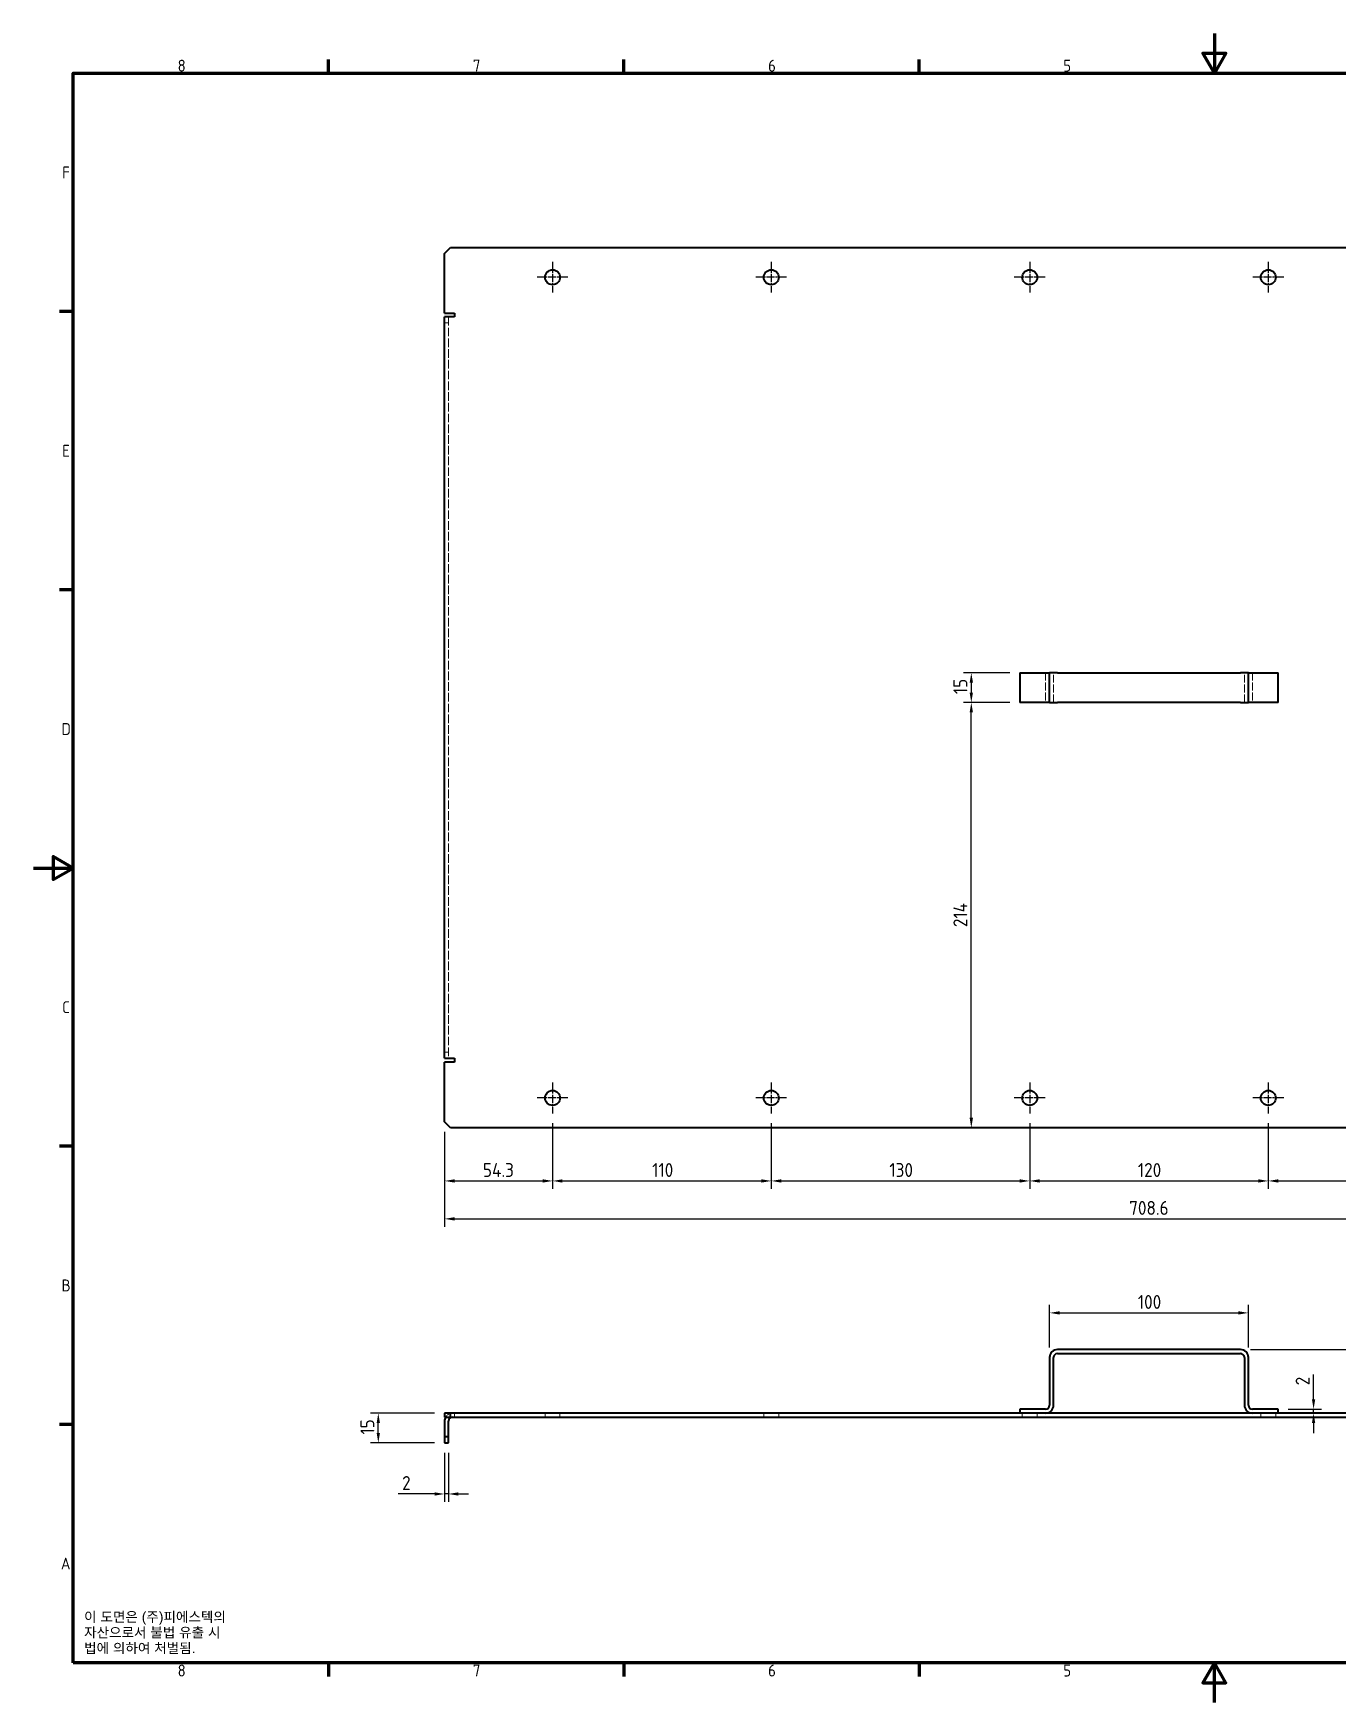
# Model space of a CAD drawing. Header units: millimetres. Extents: x 0 to 1188, y 0 to 840.
# Drawn here: x 0 to 656, y 0 to 840 of the extents above; entities that cross this region are included whole.
import ezdxf

# ---------------------------------------------------------------- set-up
doc = ezdxf.new("R2010")
doc.units = ezdxf.units.MM
doc.header["$LTSCALE"] = 2
doc.linetypes.add('CHAIN', pattern=[0.3543, 0.2362, -0.0295, 0.0591, -0.0295])
doc.linetypes.add('DASHED', pattern=[0.2067, 0.1654, -0.0413])
doc.layers.get('0').update_dxf_attribs({"color": 3, "lineweight": 25})
for name, color, linetype, lineweight in [('가려진 것(ISO)', 2, 'DASHED', 18), ('가시적인 것(ISO)', 3, 'Continuous', 40), ('경계(ISO)', 7, 'Continuous', 70), ('기호(ISO)', 5, 'Continuous', 25), ('중심 표식(ISO)', 1, 'Continuous', 25), ('치수(ISO)', 7, 'Continuous', 25)]:
    doc.layers.add(name, color=color, linetype=linetype, lineweight=lineweight)
doc.styles.add('문자 텍스트_M2B', font='isocp.shx')
doc.styles.add('문자 텍스트_PSTEK_POSCO', font='isocp.shx')
doc.styles.add('치수 텍스트_PSTEK_POSCO', font='isocp.shx')
doc.dimstyles.new('치수_PSTEK_POSCO', dxfattribs={"dimscale": 2, "dimtxt": 3.5, "dimasz": 2.5, "dimexe": 2, "dimexo": 2.5, "dimgap": 1, "dimtad": 1, "dimrnd": 1e-08, "dimdsep": 46, "dimtxsty": '치수 텍스트_PSTEK_POSCO', "dimcen": 0.09, "dimdle": 10, "dimclrd": 7, "dimclre": 7, "dimclrt": 2, "dimadec": 1, "dimazin": 2, "dimtfac": 1, "dimtmove": 0, "dimatfit": 3, "dimfxl": 0, "dimtolj": 1, "dimlwd": -1, "dimlwe": -1, "dimarcsym": 0})

# ---------------------------------------------------------------- blocks, each defined once
blk = doc.blocks.new('경계 Default Border')
at = {"layer": '경계(ISO)'}
for p, q in [((74.25, 410), (74.25, 413.4)), ((148.5, 410), (148.5, 413.4)), ((222.75, 410), (222.75, 413.4)), ((10, 350), (6.6, 350)), ((10, 280), (6.6, 280)), ((10, 140), (6.6, 140)), ((10, 70), (6.6, 70)), ((74.25, 10), (74.25, 6.6)), ((148.5, 10), (148.5, 6.6)), ((222.75, 10), (222.75, 6.6))]:
    blk.add_line(p, q, dxfattribs=at)
at = {"layer": '경계(ISO)', "flags": 128}
for points in [[(297, 420), (297, 410), (294.11, 415), (299.89, 415), (297, 410)], [(10, 10), (10, 410), (584, 410), (584, 10), (10, 10)], [(0, 210), (10, 210), (5, 212.89), (5, 207.11), (10, 210)], [(297, 0), (297, 10), (294.11, 5), (299.89, 5), (297, 10)]]:
    blk.add_lwpolyline(points, dxfattribs=at)
at = {"layer": '경계(ISO)', "color": 2, "char_height": 3, "attachment_point": 7, "style": '문자 텍스트_M2B'}
for s, insert in [('8', (36.27, 410.37)), ('7', (110.52, 410.39)), ('6', (184.77, 410.37)), ('5', (259.02, 410.37)), ('F', (7.24, 383.5)), ('E', (7.24, 313.47)), ('D', (7.08, 243.47)), ('C', (7.24, 173.47)), ('B', (7.08, 103.47)), ('A', (6.91, 33.49)), ('8', (36.27, 6.57)), ('7', (110.52, 6.59)), ('6', (184.77, 6.57)), ('5', (259.02, 6.57))]:
    blk.add_mtext(s, dxfattribs=dict(at, insert=insert))
blk = doc.blocks.new('*D22')
at = {"layer": 'Defpoints', "color": 0, "transparency": 16777216}
for p in [(261.11, 296.53), (206.81, 292.28), (261.11, 262.52)]:
    blk.add_point(p, dxfattribs=at)
at = {"layer": '치수(ISO)', "color": 7, "transparency": 16777216}
for p, q in [((206.81, 287.28), (206.81, 258.52)), ((261.11, 291.53), (261.11, 258.52)), ((211.81, 262.52), (256.11, 262.52))]:
    blk.add_line(p, q, dxfattribs=at)
for points in [[(211.81, 263.35), (211.81, 261.68), (206.81, 262.52)], [(256.11, 263.35), (256.11, 261.68), (261.11, 262.52)]]:
    blk.add_solid(points, dxfattribs=at)
at = {"layer": '치수(ISO)', "color": 2, "transparency": 16777216, "insert": (226.1, 268.02), "char_height": 7, "attachment_point": 4, "style": '치수 텍스트_PSTEK_POSCO'}
blk.add_mtext('\\A1;54.3', dxfattribs=at)
blk = doc.blocks.new('*D23')
at = {"layer": 'Defpoints', "color": 0, "transparency": 16777216}
for p in [(261.11, 296.53), (371.11, 296.53), (371.11, 262.52)]:
    blk.add_point(p, dxfattribs=at)
at = {"layer": '치수(ISO)', "color": 7, "transparency": 16777216}
for p, q in [((261.11, 291.53), (261.11, 258.52)), ((371.11, 291.53), (371.11, 258.52)), ((266.11, 262.52), (366.11, 262.52))]:
    blk.add_line(p, q, dxfattribs=at)
for points in [[(266.11, 263.35), (266.11, 261.68), (261.11, 262.52)], [(366.11, 263.35), (366.11, 261.68), (371.11, 262.52)]]:
    blk.add_solid(points, dxfattribs=at)
at = {"layer": '치수(ISO)', "color": 2, "transparency": 16777216, "insert": (311.23, 268.02), "char_height": 7, "attachment_point": 4, "style": '치수 텍스트_PSTEK_POSCO'}
blk.add_mtext('\\A1;110', dxfattribs=at)
blk = doc.blocks.new('*D24')
at = {"layer": 'Defpoints', "color": 0, "transparency": 16777216}
for p in [(371.11, 296.53), (501.11, 296.53), (501.11, 262.52)]:
    blk.add_point(p, dxfattribs=at)
at = {"layer": '치수(ISO)', "color": 7, "transparency": 16777216}
for p, q in [((371.11, 291.53), (371.11, 258.52)), ((501.11, 291.53), (501.11, 258.52)), ((376.11, 262.52), (496.11, 262.52))]:
    blk.add_line(p, q, dxfattribs=at)
for points in [[(376.11, 263.35), (376.11, 261.68), (371.11, 262.52)], [(496.11, 263.35), (496.11, 261.68), (501.11, 262.52)]]:
    blk.add_solid(points, dxfattribs=at)
at = {"layer": '치수(ISO)', "color": 2, "transparency": 16777216, "insert": (430.53, 268.02), "char_height": 7, "attachment_point": 4, "style": '치수 텍스트_PSTEK_POSCO'}
blk.add_mtext('\\A1;130', dxfattribs=at)
blk = doc.blocks.new('*D25')
at = {"layer": 'Defpoints', "color": 0, "transparency": 16777216}
for p in [(501.11, 296.53), (621.11, 296.53), (621.11, 262.52)]:
    blk.add_point(p, dxfattribs=at)
at = {"layer": '치수(ISO)', "color": 7, "transparency": 16777216}
for p, q in [((501.11, 291.53), (501.11, 258.52)), ((621.11, 291.53), (621.11, 258.52)), ((506.11, 262.52), (616.11, 262.52))]:
    blk.add_line(p, q, dxfattribs=at)
for points in [[(506.11, 263.35), (506.11, 261.68), (501.11, 262.52)], [(616.11, 263.35), (616.11, 261.68), (621.11, 262.52)]]:
    blk.add_solid(points, dxfattribs=at)
at = {"layer": '치수(ISO)', "color": 2, "transparency": 16777216, "insert": (555.53, 268.02), "char_height": 7, "attachment_point": 4, "style": '치수 텍스트_PSTEK_POSCO'}
blk.add_mtext('\\A1;120', dxfattribs=at)
blk = doc.blocks.new('*D26')
at = {"layer": 'Defpoints', "color": 0, "transparency": 16777216}
for p in [(621.11, 296.53), (751.11, 296.53), (751.11, 262.52)]:
    blk.add_point(p, dxfattribs=at)
at = {"layer": '치수(ISO)', "color": 7, "transparency": 16777216}
for p, q in [((621.11, 291.53), (621.11, 258.52)), ((751.11, 291.53), (751.11, 258.52)), ((626.11, 262.52), (746.11, 262.52))]:
    blk.add_line(p, q, dxfattribs=at)
for points in [[(626.11, 263.35), (626.11, 261.68), (621.11, 262.52)], [(746.11, 263.35), (746.11, 261.68), (751.11, 262.52)]]:
    blk.add_solid(points, dxfattribs=at)
at = {"layer": '치수(ISO)', "color": 2, "transparency": 16777216, "insert": (680.53, 268.02), "char_height": 7, "attachment_point": 4, "style": '치수 텍스트_PSTEK_POSCO'}
blk.add_mtext('\\A1;130', dxfattribs=at)
blk = doc.blocks.new('*D29')
at = {"layer": 'Defpoints', "color": 0, "transparency": 16777216}
for p in [(471.74, 503.28), (496.11, 503.28), (209.81, 289.28)]:
    blk.add_point(p, dxfattribs=at)
at = {"layer": '치수(ISO)', "color": 7, "transparency": 16777216}
for p, q in [((491.11, 503.28), (467.74, 503.28)), ((471.74, 294.28), (471.74, 498.28))]:
    blk.add_line(p, q, dxfattribs=at)
for points in [[(470.91, 498.28), (472.58, 498.28), (471.74, 503.28)], [(470.91, 294.28), (472.58, 294.28), (471.74, 289.28)]]:
    blk.add_solid(points, dxfattribs=at)
at = {"layer": '치수(ISO)', "color": 2, "transparency": 16777216, "insert": (466.24, 390.24), "char_height": 7, "attachment_point": 4, "rotation": 90, "style": '치수 텍스트_PSTEK_POSCO'}
blk.add_mtext('\\A1;214', dxfattribs=at)
blk = doc.blocks.new('*D30')
at = {"layer": 'Defpoints', "color": 0, "transparency": 16777216}
for p in [(496.11, 518.28), (471.74, 503.28), (496.11, 503.28)]:
    blk.add_point(p, dxfattribs=at)
at = {"layer": '치수(ISO)', "color": 7, "transparency": 16777216}
for p, q in [((491.11, 518.28), (467.74, 518.28)), ((471.74, 513.28), (471.74, 508.28)), ((491.11, 503.28), (467.74, 503.28))]:
    blk.add_line(p, q, dxfattribs=at)
for points in [[(470.91, 513.28), (472.58, 513.28), (471.74, 518.28)], [(470.91, 508.28), (472.58, 508.28), (471.74, 503.28)]]:
    blk.add_solid(points, dxfattribs=at)
at = {"layer": '치수(ISO)', "color": 2, "transparency": 16777216, "insert": (466.24, 507.49), "char_height": 7, "attachment_point": 4, "rotation": 90, "style": '치수 텍스트_PSTEK_POSCO'}
blk.add_mtext('\\A1;15', dxfattribs=at)
blk = doc.blocks.new('*D31')
at = {"layer": 'Defpoints', "color": 0, "transparency": 16777216}
for p in [(607.11, 177.67), (676.96, 177.67), (676.96, 145.67)]:
    blk.add_point(p, dxfattribs=at)
at = {"layer": '치수(ISO)', "color": 7, "transparency": 16777216}
for p, q in [((612.11, 177.67), (680.96, 177.67)), ((676.96, 150.67), (676.96, 172.67))]:
    blk.add_line(p, q, dxfattribs=at)
for points in [[(676.13, 172.67), (677.79, 172.67), (676.96, 177.67)], [(676.13, 150.67), (677.79, 150.67), (676.96, 145.67)]]:
    blk.add_solid(points, dxfattribs=at)
at = {"layer": '치수(ISO)', "color": 2, "transparency": 16777216, "insert": (671.46, 157.61), "char_height": 7, "attachment_point": 4, "rotation": 90, "style": '치수 텍스트_PSTEK_POSCO'}
blk.add_mtext('\\A1;32', dxfattribs=at)
blk = doc.blocks.new('*D32')
at = {"layer": 'Defpoints', "color": 0, "transparency": 16777216}
for p in [(626.11, 147.67), (643.89, 147.67), (650.33, 145.67)]:
    blk.add_point(p, dxfattribs=at)
at = {"layer": '치수(ISO)', "color": 7, "transparency": 16777216}
for p, q in [((643.89, 152.67), (643.89, 165.07)), ((631.11, 147.67), (647.89, 147.67)), ((643.89, 145.67), (643.89, 147.67)), ((643.89, 140.67), (643.89, 135.67))]:
    blk.add_line(p, q, dxfattribs=at)
for points in [[(643.06, 152.67), (644.72, 152.67), (643.89, 147.67)], [(643.06, 140.67), (644.72, 140.67), (643.89, 145.67)]]:
    blk.add_solid(points, dxfattribs=at)
at = {"layer": '치수(ISO)', "color": 2, "transparency": 16777216, "insert": (638.39, 159.67), "char_height": 7, "attachment_point": 4, "rotation": 90, "style": '치수 텍스트_PSTEK_POSCO'}
blk.add_mtext('\\A1;2', dxfattribs=at)
blk = doc.blocks.new('*D33')
at = {"layer": 'Defpoints', "color": 0, "transparency": 16777216}
for p in [(611.11, 196.12), (511.11, 173.67), (611.11, 173.67)]:
    blk.add_point(p, dxfattribs=at)
at = {"layer": '치수(ISO)', "color": 7, "transparency": 16777216}
for p, q in [((511.11, 178.67), (511.11, 200.12)), ((516.11, 196.12), (606.11, 196.12)), ((611.11, 178.67), (611.11, 200.12))]:
    blk.add_line(p, q, dxfattribs=at)
for points in [[(516.11, 196.96), (516.11, 195.29), (511.11, 196.12)], [(606.11, 196.96), (606.11, 195.29), (611.11, 196.12)]]:
    blk.add_solid(points, dxfattribs=at)
at = {"layer": '치수(ISO)', "color": 2, "transparency": 16777216, "insert": (555.51, 201.62), "char_height": 7, "attachment_point": 4, "style": '치수 텍스트_PSTEK_POSCO'}
blk.add_mtext('\\A1;100', dxfattribs=at)
blk = doc.blocks.new('*D41')
at = {"layer": 'Defpoints', "color": 0, "transparency": 16777216}
for p in [(206.81, 130.67), (208.81, 130.67), (208.81, 105)]:
    blk.add_point(p, dxfattribs=at)
at = {"layer": '치수(ISO)', "color": 7, "transparency": 16777216}
for p, q in [((206.81, 125.67), (206.81, 101)), ((208.81, 125.67), (208.81, 101)), ((201.81, 105), (183.45, 105)), ((208.81, 105), (206.81, 105)), ((213.81, 105), (218.81, 105))]:
    blk.add_line(p, q, dxfattribs=at)
for points in [[(201.81, 105.83), (201.81, 104.16), (206.81, 105)], [(213.81, 105.83), (213.81, 104.16), (208.81, 105)]]:
    blk.add_solid(points, dxfattribs=at)
at = {"layer": '치수(ISO)', "color": 2, "transparency": 16777216, "insert": (185.45, 110.5), "char_height": 7, "attachment_point": 4, "style": '치수 텍스트_PSTEK_POSCO'}
blk.add_mtext('\\A1;2', dxfattribs=at)
blk = doc.blocks.new('*D43')
at = {"layer": 'Defpoints', "color": 0, "transparency": 16777216}
for p in [(206.81, 292.28), (915.41, 292.28), (915.41, 243.43)]:
    blk.add_point(p, dxfattribs=at)
at = {"layer": '치수(ISO)', "color": 7, "transparency": 16777216}
for p, q in [((206.81, 287.28), (206.81, 239.43)), ((915.41, 287.28), (915.41, 239.43)), ((211.81, 243.43), (910.41, 243.43))]:
    blk.add_line(p, q, dxfattribs=at)
for points in [[(211.81, 244.27), (211.81, 242.6), (206.81, 243.43)], [(910.41, 244.27), (910.41, 242.6), (915.41, 243.43)]]:
    blk.add_solid(points, dxfattribs=at)
at = {"layer": '치수(ISO)', "color": 2, "transparency": 16777216, "insert": (551.14, 248.93), "char_height": 7, "attachment_point": 4, "style": '치수 텍스트_PSTEK_POSCO'}
blk.add_mtext('\\A1;708.6', dxfattribs=at)
blk = doc.blocks.new('*D44')
at = {"layer": 'Defpoints', "color": 0, "transparency": 16777216}
for p in [(173.48, 145.67), (206.81, 145.67), (206.81, 130.67)]:
    blk.add_point(p, dxfattribs=at)
at = {"layer": '치수(ISO)', "color": 7, "transparency": 16777216}
for p, q in [((201.81, 145.67), (169.48, 145.67)), ((173.48, 135.67), (173.48, 140.67)), ((201.81, 130.67), (169.48, 130.67))]:
    blk.add_line(p, q, dxfattribs=at)
for points in [[(172.65, 140.67), (174.31, 140.67), (173.48, 145.67)], [(172.65, 135.67), (174.31, 135.67), (173.48, 130.67)]]:
    blk.add_solid(points, dxfattribs=at)
at = {"layer": '치수(ISO)', "color": 2, "transparency": 16777216, "insert": (167.98, 134.87), "char_height": 7, "attachment_point": 4, "rotation": 90, "style": '치수 텍스트_PSTEK_POSCO'}
blk.add_mtext('\\A1;15', dxfattribs=at)

msp = doc.modelspace()

# ---------------------------------------------------------------- linework, layer by layer
at = {"layer": '가려진 것(ISO)', "ltscale": 13.076432}
msp.add_line((208.8124, 697.2838), (208.8124, 324.2838), dxfattribs=at)
at = {"layer": '가려진 것(ISO)', "ltscale": 1.904597}
for p, q in [((208.8124, 694.2838), (206.8124, 694.2838)), ((206.8124, 327.2838), (208.8124, 327.2838)), ((211.8124, 143.669), (211.8124, 145.669)), ((257.3624, 143.669), (257.3624, 145.669)), ((264.8624, 143.669), (264.8624, 145.669)), ((367.3624, 143.669), (367.3624, 145.669)), ((374.8624, 143.669), (374.8624, 145.669)), ((497.3624, 143.669), (497.3624, 145.669)), ((504.8624, 143.669), (504.8624, 145.669)), ((617.3624, 143.669), (617.3624, 145.669)), ((624.8624, 143.669), (624.8624, 145.669))]:
    msp.add_line(p, q, dxfattribs=at)
at = {"layer": '가려진 것(ISO)', "ltscale": 12.094824}
for p, q in [((509.1124, 518.2838), (509.1124, 503.2838)), ((513.1124, 503.2838), (513.1124, 518.2838)), ((609.1124, 503.2838), (609.1124, 518.2838)), ((613.1124, 518.2838), (613.1124, 503.2838))]:
    msp.add_line(p, q, dxfattribs=at)
at = {"layer": '가려진 것(ISO)', "ltscale": 3.989087}
msp.add_arc((210.8124, 141.669), 4, 90, 150, dxfattribs=at)
at = {"layer": '가시적인 것(ISO)'}
for p, q in [((206.8124, 729.2838), (209.8124, 732.2838)), ((209.8124, 732.2838), (688.1124, 732.2838)), ((206.8124, 699.2838), (206.8124, 729.2838)), ((206.8124, 699.2838), (211.8124, 699.2838)), ((206.8124, 324.2838), (206.8124, 697.2838)), ((210.8124, 697.2838), (206.8124, 697.2838)), ((211.8124, 697.2838), (210.8124, 697.2838)), ((211.8124, 699.2838), (211.8124, 697.2838)), ((496.1124, 518.2838), (509.1124, 518.2838)), ((496.1124, 518.2838), (496.1124, 503.2838)), ((509.1124, 518.2838), (511.1124, 518.2838)), ((515.1124, 518.2838), (511.1124, 518.2838)), ((511.1124, 503.2838), (511.1124, 518.2838)), ((515.1124, 518.2838), (607.1124, 518.2838)), ((611.1124, 518.2838), (607.1124, 518.2838)), ((611.1124, 518.2838), (613.1124, 518.2838)), ((611.1124, 503.2838), (611.1124, 518.2838)), ((613.1124, 518.2838), (626.1124, 518.2838)), ((626.1124, 503.2838), (626.1124, 518.2838)), ((509.1124, 503.2838), (496.1124, 503.2838)), ((511.1124, 503.2838), (509.1124, 503.2838)), ((511.1124, 503.2838), (515.1124, 503.2838)), ((607.1124, 503.2838), (515.1124, 503.2838)), ((607.1124, 503.2838), (611.1124, 503.2838)), ((613.1124, 503.2838), (611.1124, 503.2838)), ((626.1124, 503.2838), (613.1124, 503.2838)), ((206.8124, 324.2838), (210.8124, 324.2838)), ((206.8124, 292.2838), (206.8124, 322.2838)), ((211.8124, 322.2838), (206.8124, 322.2838)), ((210.8124, 324.2838), (211.8124, 324.2838)), ((211.8124, 324.2838), (211.8124, 322.2838)), ((209.8124, 289.2838), (206.8124, 292.2838)), ((912.4124, 289.2838), (209.8124, 289.2838)), ((607.1124, 177.669), (515.1124, 177.669)), ((511.1124, 173.669), (511.1124, 149.669)), ((513.1124, 149.669), (513.1124, 173.669)), ((515.1124, 175.669), (607.1124, 175.669)), ((609.1124, 173.669), (609.1124, 149.669)), ((611.1124, 149.669), (611.1124, 173.669)), ((209.8124, 145.669), (206.8124, 145.669)), ((206.8124, 145.669), (206.8124, 143.669)), ((206.8124, 143.669), (209.8124, 143.669)), ((209.8124, 143.669), (209.8124, 145.669)), ((912.4124, 145.669), (209.8124, 145.669)), ((209.8124, 143.669), (912.4124, 143.669)), ((496.1124, 147.669), (496.1124, 145.669)), ((509.1124, 147.669), (496.1124, 147.669)), ((626.1124, 147.669), (613.1124, 147.669)), ((626.1124, 145.669), (626.1124, 147.669)), ((206.8124, 141.669), (206.8124, 133.669)), ((208.8124, 133.669), (208.8124, 141.669)), ((206.8124, 133.669), (206.8124, 130.669)), ((208.8124, 133.669), (206.8124, 133.669)), ((206.8124, 130.669), (208.8124, 130.669)), ((208.8124, 130.669), (208.8124, 133.669))]:
    msp.add_line(p, q, dxfattribs=at)
for centre in [(261.1124, 717.2838), (371.1124, 717.2838), (501.1124, 717.2838), (621.1124, 717.2838), (261.1124, 304.2838), (371.1124, 304.2838), (501.1124, 304.2838), (621.1124, 304.2838)]:
    msp.add_circle(centre, 3.75, dxfattribs=at)
for centre, radius, start, end in [((515.1124, 173.669), 4, 90, 180), ((607.1124, 173.669), 4, 0, 90), ((515.1124, 173.669), 2, 90, 180), ((607.1124, 173.669), 2, 0, 90), ((210.8124, 141.669), 4, 150, 180), ((210.8124, 141.669), 2, 90, 180), ((509.1124, 149.669), 2, 270, 0), ((509.1124, 149.669), 4, 270, 0), ((613.1124, 149.669), 4, 180, 270), ((613.1124, 149.669), 2, 180, 270)]:
    msp.add_arc(centre, radius, start, end, dxfattribs=at)
at = {"layer": '중심 표식(ISO)', "linetype": 'CHAIN', "ltscale": 8.611757}
for p, q in [((261.1124, 725.0338), (261.1124, 709.5338)), ((371.1124, 725.0338), (371.1124, 709.5338)), ((501.1124, 725.0338), (501.1124, 709.5338)), ((621.1124, 725.0338), (621.1124, 709.5338)), ((268.8624, 717.2838), (253.3624, 717.2838)), ((378.8624, 717.2838), (363.3624, 717.2838)), ((508.8624, 717.2838), (493.3624, 717.2838)), ((628.8624, 717.2838), (613.3624, 717.2838)), ((261.1124, 312.0338), (261.1124, 296.5338)), ((371.1124, 312.0338), (371.1124, 296.5338)), ((501.1124, 312.0338), (501.1124, 296.5338)), ((621.1124, 312.0338), (621.1124, 296.5338)), ((268.8624, 304.2838), (253.3624, 304.2838)), ((378.8624, 304.2838), (363.3624, 304.2838)), ((508.8624, 304.2838), (493.3624, 304.2838)), ((628.8624, 304.2838), (613.3624, 304.2838))]:
    msp.add_line(p, q, dxfattribs=at)

# ---------------------------------------------------------------- block references
at = {"xscale": 2, "yscale": 2, "zscale": 2}
msp.add_blockref('경계 Default Border', (0, 0), dxfattribs=at)

# ---------------------------------------------------------------- texts
at = {"layer": '기호(ISO)', "color": 2, "insert": (25.5102, 35.0293), "char_height": 5, "width": 78.612207, "attachment_point": 4, "line_spacing_factor": 0.944221, "style": '문자 텍스트_PSTEK_POSCO'}
msp.add_mtext('{\\fArial|b0|i0;\\H5.0000;이 도면은 (주)피에스텍의\\P자산으로서 불법 유출 시 \\P법에 의하여 처벌됨.}', dxfattribs=at)

# ---------------------------------------------------------------- dimensions: what is measured, and where the dimension line sits
at = {"layer": '치수(ISO)', "color": 7}
for base, p1, p2, angle, override, picture, middle in [((471.7441, 503.2838), (496.1124, 518.2838), (496.1124, 503.2838), 90, {"dimdec": 2, "dimtp": 0, "dimtm": 0, "dimtdec": 2, "dimtofl": 0, "dimatfit": 1}, '*D30', (471.7441, 510.7838)), ((471.7441, 503.2838), (209.8124, 289.2838), (496.1124, 503.2838), 90, {"dimdec": 2, "dimse1": 1, "dimtp": 0, "dimtm": 0, "dimtdec": 2, "dimtofl": 0, "dimatfit": 1}, '*D29', (471.7441, 396.2838)), ((261.1124, 262.5159), (206.8124, 292.2838), (261.1124, 296.5338), 180, {"dimdec": 2, "dimtp": 0, "dimtm": 0, "dimtdec": 2, "dimtofl": 0, "dimatfit": 1}, '*D22', (233.9424, 262.5159)), ((371.1124, 262.5159), (261.1124, 296.5338), (371.1124, 296.5338), 180, {"dimdec": 2, "dimtp": 0, "dimtm": 0, "dimtdec": 2, "dimtofl": 0, "dimatfit": 1}, '*D23', (316.1324, 262.5159)), ((501.1124, 262.5159), (371.1124, 296.5338), (501.1124, 296.5338), 180, {"dimdec": 2, "dimtp": 0, "dimtm": 0, "dimtdec": 2, "dimtofl": 0, "dimatfit": 1}, '*D24', (436.1324, 262.5159)), ((621.1124, 262.5159), (501.1124, 296.5338), (621.1124, 296.5338), 180, {"dimdec": 2, "dimtp": 0, "dimtm": 0, "dimtdec": 2, "dimtofl": 0, "dimatfit": 1}, '*D25', (561.1324, 262.5159)), ((751.1124, 262.5159), (621.1124, 296.5338), (751.1124, 296.5338), 180, {"dimdec": 2, "dimtp": 0, "dimtm": 0, "dimtdec": 2, "dimtofl": 0, "dimatfit": 1}, '*D26', (686.1324, 262.5159)), ((611.1124, 196.1217), (511.1124, 173.669), (611.1124, 173.669), 180, {"dimdec": 2, "dimtp": 0, "dimtm": 0, "dimtdec": 2, "dimtofl": 0, "dimatfit": 1}, '*D33', (561.1124, 196.1217)), ((676.9612, 177.669), (676.9612, 145.669), (607.1124, 177.669), 90, {"dimdec": 2, "dimse1": 1, "dimtp": 0, "dimtm": 0, "dimtdec": 2, "dimtofl": 0, "dimatfit": 1}, '*D31', (676.9612, 161.669)), ((643.89, 147.669), (650.334, 145.669), (626.1124, 147.669), 90, {"dimdec": 2, "dimse1": 1, "dimtp": 0, "dimtm": 0, "dimtdec": 2, "dimtofl": 1, "dimatfit": 1}, '*D32', (643.89, 161.3681)), ((173.4786, 145.669), (206.8124, 130.669), (206.8124, 145.669), 90, {"dimdec": 2, "dimtp": 0, "dimtm": 0, "dimtdec": 2, "dimtofl": 0, "dimatfit": 1}, '*D44', (173.4786, 138.169)), ((208.8124, 104.9975), (206.8124, 130.669), (208.8124, 130.669), 180, {"dimdec": 2, "dimtp": 0, "dimtm": 0, "dimtdec": 2, "dimtofl": 1, "dimatfit": 1}, '*D41', (187.1469, 104.9975))]:
    dim = msp.add_linear_dim(base=base, p1=p1, p2=p2, angle=angle, dimstyle='치수_PSTEK_POSCO', override=override, dxfattribs=at)
    dim.commit()
    dim.dimension.update_dxf_attribs({"geometry": picture, "text_midpoint": middle, "dimtype": 160})
dim = msp.add_linear_dim(base=(915.4124, 243.4339), p1=(206.8124, 292.2838), p2=(915.4124, 292.2838), dimstyle='치수_PSTEK_POSCO', override={"dimdec": 2, "dimtp": 0, "dimtm": 0, "dimtdec": 2, "dimtofl": 0, "dimatfit": 1}, dxfattribs=at)
dim.commit()
dim.dimension.update_dxf_attribs({"geometry": '*D43', "text_midpoint": (561.1124, 243.4339), "dimtype": 160})

doc.saveas('drawing.dxf')
